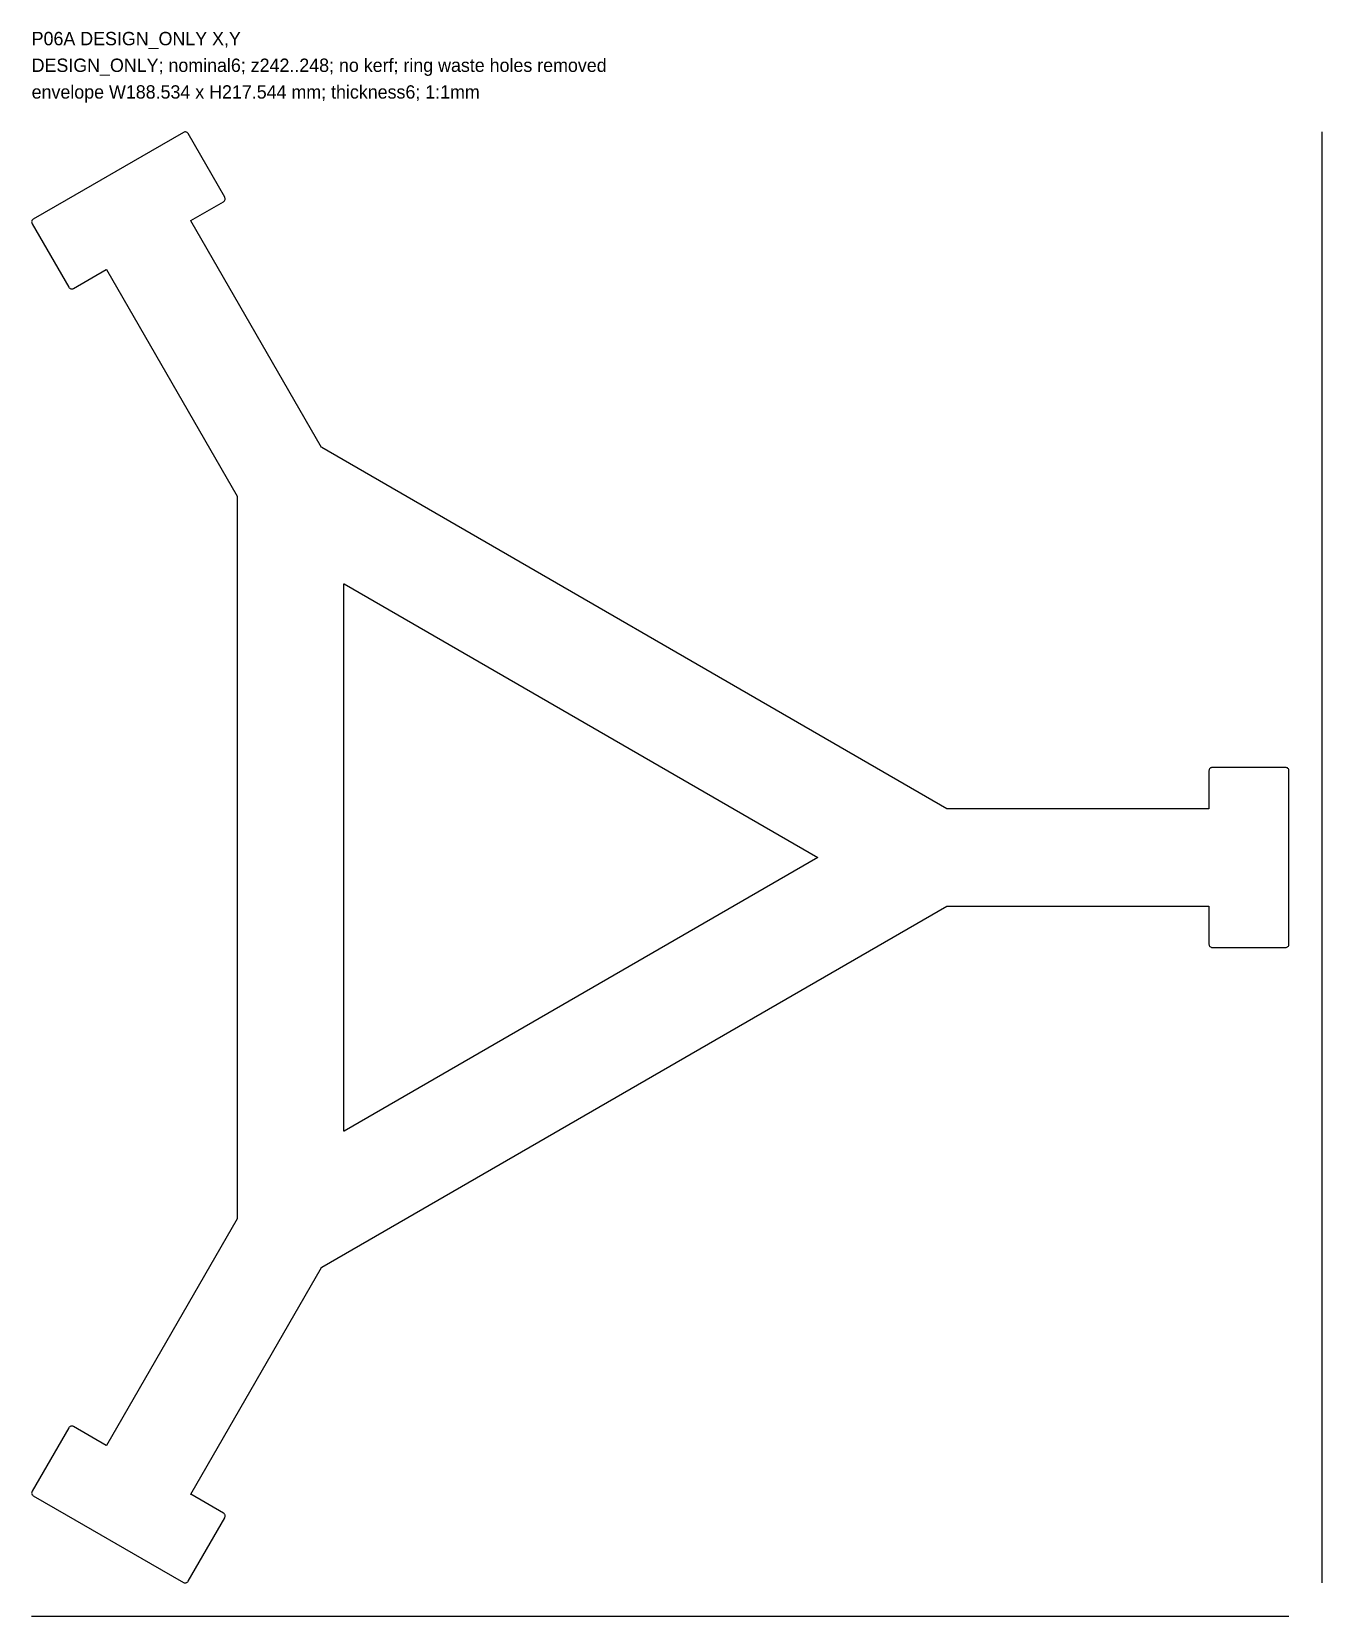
# Model space of a CAD drawing. Header units: millimetres. Extents: x -71 to 123, y -114 to 124.
import ezdxf

# ---------------------------------------------------------------- set-up
doc = ezdxf.new("R2010")
doc.units = ezdxf.units.MM
doc.layers.add('CUT_DESIGN_ONLY', color=1, linetype='Continuous')
doc.layers.add('NOT_CUT_DIMENSIONS', color=5, linetype='Continuous')

msp = doc.modelspace()

# ---------------------------------------------------------------- linework, layer by layer
at = {"layer": 'CUT_DESIGN_ONLY'}
for points in [[(-64.95, -85.5), (-70.45, -95.02), (-70.49, -95.11), (-70.51, -95.21), (-70.52, -95.31), (-70.5, -95.4), (-70.47, -95.49), (-70.41, -95.58), (-70.35, -95.65), (-70.27, -95.71), (-65.33, -98.56), (-52.69, -105.86), (-47.75, -108.71), (-47.66, -108.75), (-47.57, -108.77), (-47.47, -108.77), (-47.37, -108.76), (-47.28, -108.72), (-47.2, -108.67), (-47.12, -108.6), (-47.07, -108.52), (-41.57, -99), (-41.53, -98.91), (-41.5, -98.81), (-41.5, -98.71), (-41.52, -98.62), (-41.55, -98.53), (-41.6, -98.44), (-41.67, -98.37), (-41.75, -98.31), (-46.67, -95.48), (-46.68, -95.46), (-46.67, -95.44), (-27.06, -61.47), (-27.05, -61.45), (-27.03, -61.44), (66.73, -7.31), (66.75, -7.3), (66.77, -7.3), (105.99, -7.3), (106.02, -7.3), (106.02, -7.32), (106.02, -13), (106.03, -13.1), (106.06, -13.19), (106.1, -13.28), (106.16, -13.35), (106.24, -13.42), (106.33, -13.46), (106.42, -13.49), (106.52, -13.5), (117.52, -13.5), (117.62, -13.49), (117.71, -13.46), (117.8, -13.42), (117.87, -13.35), (117.93, -13.28), (117.98, -13.19), (118.01, -13.1), (118.02, -13), (118.02, 13), (118.01, 13.1), (117.98, 13.19), (117.93, 13.28), (117.87, 13.35), (117.8, 13.42), (117.71, 13.46), (117.62, 13.49), (117.52, 13.5), (106.52, 13.5), (106.42, 13.49), (106.33, 13.46), (106.24, 13.42), (106.16, 13.35), (106.1, 13.28), (106.06, 13.19), (106.03, 13.1), (106.02, 13), (106.02, 7.32), (106.02, 7.3), (105.99, 7.3), (66.77, 7.3), (66.75, 7.3), (66.73, 7.31), (-27.03, 61.44), (-27.05, 61.45), (-27.06, 61.47), (-46.67, 95.44), (-46.68, 95.46), (-46.67, 95.48), (-41.75, 98.31), (-41.67, 98.37), (-41.6, 98.44), (-41.55, 98.53), (-41.52, 98.62), (-41.5, 98.71), (-41.5, 98.81), (-41.53, 98.91), (-41.57, 99), (-47.07, 108.52), (-47.12, 108.6), (-47.2, 108.67), (-47.28, 108.72), (-47.37, 108.76), (-47.47, 108.77), (-47.57, 108.77), (-47.66, 108.75), (-47.75, 108.71), (-52.69, 105.86), (-65.33, 98.56), (-70.27, 95.71), (-70.35, 95.65), (-70.41, 95.58), (-70.47, 95.49), (-70.5, 95.4), (-70.52, 95.31), (-70.51, 95.21), (-70.49, 95.11), (-70.45, 95.02), (-64.95, 85.5), (-64.89, 85.42), (-64.82, 85.35), (-64.74, 85.3), (-64.65, 85.26), (-64.55, 85.25), (-64.45, 85.25), (-64.36, 85.27), (-64.27, 85.31), (-59.35, 88.15), (-59.33, 88.16), (-59.32, 88.14), (-39.71, 54.17), (-39.7, 54.15), (-39.69, 54.13), (-39.69, -54.13), (-39.7, -54.15), (-39.71, -54.17), (-59.32, -88.14), (-59.33, -88.16), (-59.35, -88.15), (-64.27, -85.31), (-64.36, -85.27), (-64.45, -85.25), (-64.55, -85.25), (-64.65, -85.26), (-64.74, -85.3), (-64.82, -85.35), (-64.89, -85.42)], [(-23.69, -41.04), (-23.69, -41.02), (-23.69, 41.02), (-23.69, 41.04), (-23.67, 41.03), (47.37, 0.01), (47.39, 0), (47.37, -0.01), (-23.67, -41.03)]]:
    msp.add_lwpolyline(points, close=True, dxfattribs=at)
at = {"layer": 'NOT_CUT_DIMENSIONS'}
for p, q in [((123.02, -108.77), (123.02, 108.77)), ((-70.52, -113.77), (118.02, -113.77))]:
    msp.add_line(p, q, dxfattribs=at)

# ---------------------------------------------------------------- texts
for s, p in [('P06A DESIGN_ONLY X,Y', (-70.52, 121.77)), ('DESIGN_ONLY; nominal6; z242..248; no kerf; ring waste holes removed', (-70.52, 117.77)), ('envelope W188.534 x H217.544 mm; thickness6; 1:1mm', (-70.52, 113.77))]:
    msp.add_text(s, height=2, dxfattribs=at).set_placement(p)

doc.saveas('drawing.dxf')
